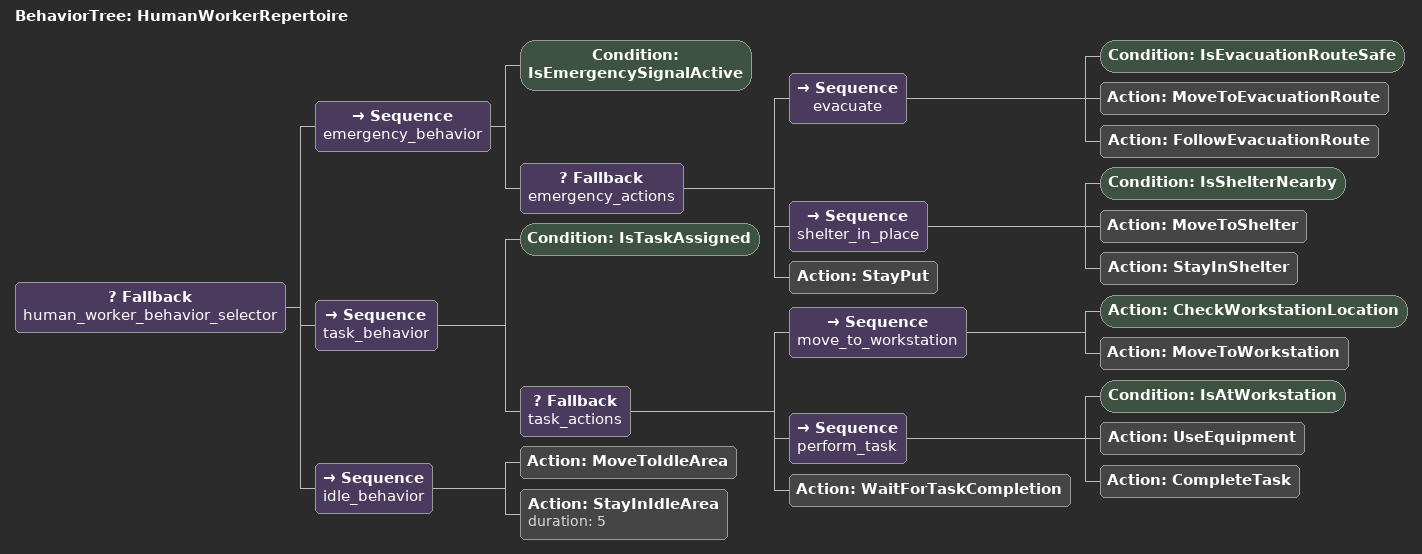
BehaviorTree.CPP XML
<root BTCPP_format="4">
  <BehaviorTree ID="HumanWorkerRepertoire">
    <Fallback name="human_worker_behavior_selector">

      <!-- Emergency behavior: highest priority -->
      <Sequence name="emergency_behavior">
        <Condition ID="IsEmergencySignalActive"/>
        <Fallback name="emergency_actions">
          <Sequence name="evacuate">
            <Condition ID="IsEvacuationRouteSafe"/>
            <Action ID="MoveToEvacuationRoute"/>
            <Action ID="FollowEvacuationRoute"/>
          </Sequence>
          <Sequence name="shelter_in_place">
            <Condition ID="IsShelterNearby"/>
            <Action ID="MoveToShelter"/>
            <Action ID="StayInShelter"/>
          </Sequence>
          <Action ID="StayPut" />
        </Fallback>
      </Sequence>

      <!-- Task behavior: triggered by task assignment -->
      <Sequence name="task_behavior">
        <Condition ID="IsTaskAssigned"/>
        <Fallback name="task_actions">
          <Sequence name="move_to_workstation">
            <Action ID="CheckWorkstationLocation"/>
            <Action ID="MoveToWorkstation"/>
          </Sequence>
          <Sequence name="perform_task">
            <Condition ID="IsAtWorkstation"/>
            <Action ID="UseEquipment"/>
            <Action ID="CompleteTask"/>
          </Sequence>
          <Action ID="WaitForTaskCompletion"/>
        </Fallback>
      </Sequence>

      <!-- Idle behavior: default routine -->
      <Sequence name="idle_behavior">
        <Action ID="MoveToIdleArea"/>
        <Action ID="StayInIdleArea" duration="5"/>
      </Sequence>

    </Fallback>
  </BehaviorTree>
</root>
